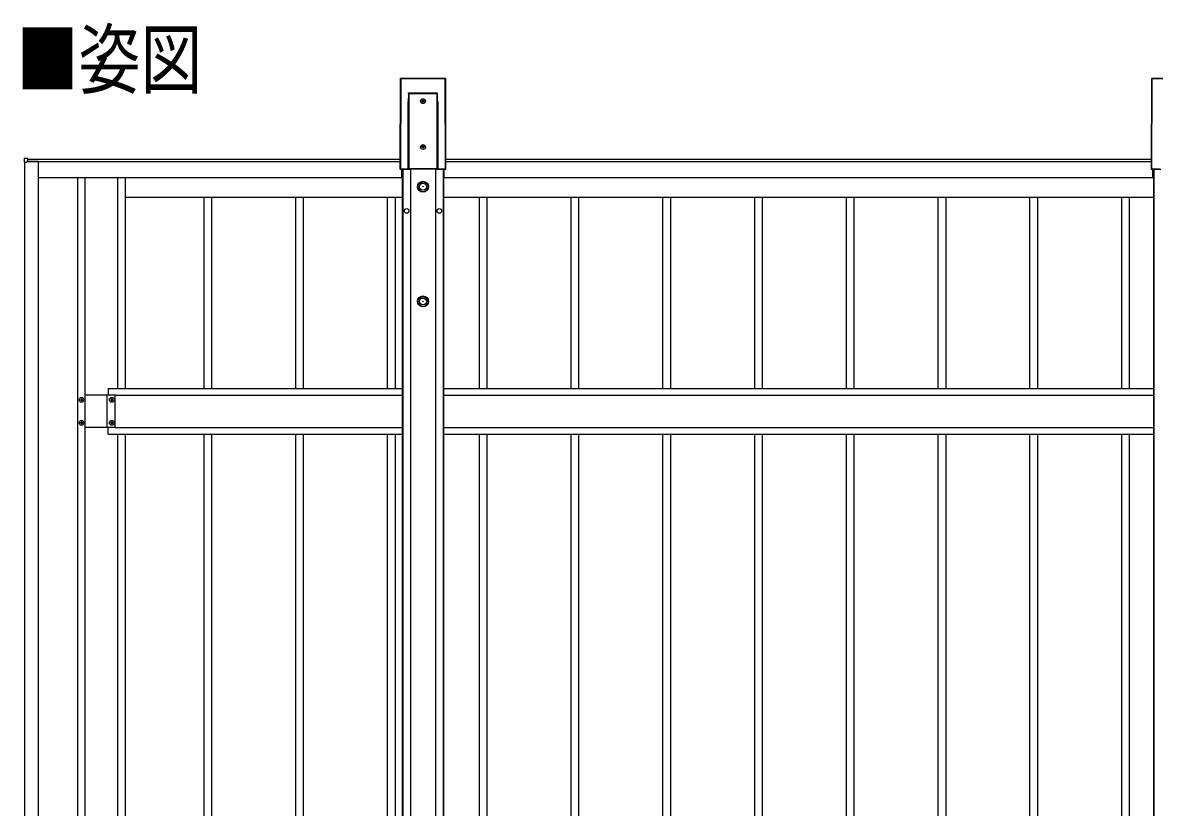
# Model space of a CAD drawing. Units: millimetres, scale not verified. Extents: x -10512 to 10512, y -7425 to 7425.
# Drawn here: x -2567 to -100, y 2269 to 3980 of the extents above; entities that cross this region are included whole.
import ezdxf
from ezdxf.enums import TextEntityAlignment as Align

# ---------------------------------------------------------------- set-up
doc = ezdxf.new("R2010")
doc.units = ezdxf.units.MM
doc.header["$LTSCALE"] = 30
doc.layers.add('0-2_USER1', color=3, linetype='Continuous')
doc.layers.add('0-5_YKK_A1', color=4, linetype='Continuous')
doc.styles.add('ＭＳ ゴシック', font='')
doc.styles.get('ＭＳ ゴシック').set_extended_font_data('MS Gothic')

msp = doc.modelspace()

# ---------------------------------------------------------------- linework, layer by layer
at = {"layer": '0-5_YKK_A1'}
for p, q in [((-1743.71, 3857.68), (-1744.34, 3660.53)), ((-1743.85, 3661.01), (-1743.23, 3857.2)), ((-1743.7, 3857.67), (-1743.71, 3857.68)), ((-1743.23, 3857.2), (-1743.7, 3857.67)), ((-1742.73, 3857.17), (-1743.36, 3660.99)), ((-1645.7, 3858.17), (-1743.21, 3858.17)), ((-1743.21, 3858.17), (-1742.73, 3857.69)), ((-1645.7, 3858.17), (-1743.21, 3858.17)), ((-1743.21, 3858.17), (-1743.21, 3858.17)), ((-1742.73, 3857.69), (-1646.17, 3857.69)), ((-1742.73, 3857.69), (-1742.73, 3857.17)), ((-1646.17, 3857.17), (-1742.73, 3857.17)), ((-1646.17, 3857.69), (-1645.7, 3858.17)), ((-1646.17, 3857.69), (-1646.17, 3857.17)), ((-1645.55, 3660.99), (-1646.17, 3857.17)), ((-1645.7, 3858.17), (-1645.7, 3858.17)), ((-1645.2, 3857.67), (-1645.68, 3857.2)), ((-1645.68, 3857.2), (-1645.05, 3661.01)), ((-1644.56, 3660.53), (-1645.2, 3857.68)), ((-1645.2, 3857.68), (-1645.2, 3857.67)), ((-1644.56, 3660.53), (-1645.2, 3857.67)), ((-106.71, 3857.68), (-107.34, 3660.53)), ((-106.85, 3661.01), (-106.23, 3857.2)), ((-106.7, 3857.67), (-106.71, 3857.68)), ((-106.23, 3857.2), (-106.7, 3857.67)), ((-105.73, 3857.17), (-106.36, 3660.99)), ((-8.7, 3858.17), (-106.21, 3858.17)), ((-106.21, 3858.17), (-105.73, 3857.69)), ((-8.7, 3858.17), (-106.21, 3858.17)), ((-106.21, 3858.17), (-106.21, 3858.17)), ((-105.73, 3857.69), (-9.17, 3857.69)), ((-105.73, 3857.69), (-105.73, 3857.17)), ((-9.17, 3857.17), (-105.73, 3857.17)), ((-1725.51, 3827.09), (-1663.39, 3827.09)), ((-1663.39, 3824.47), (-1725.51, 3824.47)), ((-1725.51, 3824.47), (-1725.51, 3661.54)), ((-1663.39, 3661.54), (-1663.39, 3824.47)), ((-1726.98, 3661.1), (-1726.51, 3807.88)), ((-1726.01, 3807.86), (-1726.48, 3661.07)), ((-1726.01, 3661.54), (-1726.01, 3807.86)), ((-1693.97, 3809.94), (-1693.97, 3810.9)), ((-1662.89, 3807.86), (-1662.89, 3661.54)), ((-1662.42, 3661.07), (-1662.89, 3807.86)), ((-1662.39, 3807.88), (-1661.92, 3661.1)), ((-1693.97, 3709.94), (-1693.97, 3710.9)), ((-2555.95, 3683.86), (-2563.48, 3683.4)), ((-2563.48, 3675.66), (-2557.77, 3675.66)), ((-2562.45, 566.63), (-2562.45, 3675.66)), ((-2557.77, 3675.66), (-2557.45, 3675.66)), ((-2557.45, 3675.66), (-2557.45, 3676.86)), ((-2532.45, 3676.85), (-2557.45, 3676.85)), ((-2556.95, 3676.85), (-2556.95, 3677.16)), ((-2555.95, 3683.37), (-2555.95, 3683.86)), ((-2555.95, 3677.46), (-2555.95, 3683.37)), ((-2555.95, 3682.35), (-1744.27, 3682.35)), ((-2555.95, 3677.35), (-1744.28, 3677.35)), ((-2553.95, 3677.33), (-1744.28, 3677.33)), ((-2553.95, 3677.33), (-2553.95, 3676.85)), ((-2532.45, 599.94), (-2532.45, 3676.85)), ((-1644.63, 3682.35), (-107.27, 3682.35)), ((-1644.62, 3677.35), (-107.28, 3677.35)), ((-1644.62, 3677.33), (-107.28, 3677.33)), ((-1744.34, 3660.53), (-1744.34, 3660.53)), ((-1743.36, 3660.52), (-1743.84, 3660.03)), ((-1743.84, 3660.03), (-1723.08, 3660.03)), ((-1743.84, 3660.03), (-1723.08, 3660.03)), ((-1743.84, 3660.03), (-1743.84, 3660.03)), ((-1743.36, 3660.99), (-1726.97, 3660.99)), ((-1743.36, 3660.99), (-1743.36, 3660.52)), ((-1726.04, 3660.52), (-1743.36, 3660.52)), ((-1740.45, 3642.36), (-1740.45, 3660.03)), ((-1740.45, 3642.35), (-1740.45, 3660.03)), ((-1740.45, 3657.36), (-1739.45, 3657.36)), ((-1739.45, 3660.03), (-1739.45, 966.92)), ((-1738.25, 3660.03), (-1738.25, 966.92)), ((-1726.48, 3661.07), (-1726.01, 3661.54)), ((-1725.51, 3661.04), (-1726.04, 3660.52)), ((-1725.51, 3661.54), (-1663.39, 3661.54)), ((-1725.51, 3661.54), (-1725.51, 3661.04)), ((-1663.39, 3661.04), (-1725.51, 3661.04)), ((-1723.08, 3660.03), (-1722.83, 3660.92)), ((-1722.83, 3660.92), (-1665.95, 3660.92)), ((-1721.95, 3660.92), (-1721.95, 1085.09)), ((-1666.95, 3660.92), (-1666.95, 1085.09)), ((-1665.95, 3660.92), (-1665.7, 3660.03)), ((-1665.7, 3660.03), (-1645.06, 3660.03)), ((-1665.7, 3660.03), (-1645.06, 3660.03)), ((-1663.39, 3661.54), (-1663.39, 3661.04)), ((-1662.86, 3660.52), (-1663.39, 3661.04)), ((-1662.89, 3661.54), (-1662.42, 3661.07)), ((-1645.55, 3660.52), (-1662.86, 3660.52)), ((-1661.93, 3660.99), (-1645.55, 3660.99)), ((-1650.65, 3660.03), (-1650.65, 966.92)), ((-1649.45, 3660.03), (-1649.45, 966.92)), ((-1649.45, 3657.36), (-1648.45, 3657.36)), ((-1648.45, 3642.36), (-1648.45, 3660.03)), ((-1648.45, 3642.35), (-1648.45, 3660.03)), ((-1645.55, 3660.52), (-1645.55, 3660.99)), ((-1645.06, 3660.03), (-1645.55, 3660.52)), ((-1645.06, 3660.03), (-1645.06, 3660.03)), ((-1645.05, 3661.01), (-1644.56, 3660.53)), ((-1644.56, 3660.53), (-1644.56, 3660.53)), ((-107.34, 3660.53), (-107.34, 3660.53)), ((-106.36, 3660.52), (-106.84, 3660.03)), ((-106.84, 3660.03), (-86.08, 3660.03)), ((-106.84, 3660.03), (-86.08, 3660.03)), ((-106.84, 3660.03), (-106.84, 3660.03)), ((-106.36, 3660.99), (-89.97, 3660.99)), ((-106.36, 3660.99), (-106.36, 3660.52)), ((-89.04, 3660.52), (-106.36, 3660.52)), ((-103.45, 3642.36), (-103.45, 3660.03)), ((-103.45, 3642.35), (-103.45, 3660.03)), ((-103.45, 3657.36), (-102.45, 3657.36)), ((-102.45, 3660.03), (-102.45, 966.92)), ((-101.25, 3660.03), (-101.25, 966.92)), ((-2532.45, 3642.35), (-1740.45, 3642.35)), ((-2447.45, 3642.35), (-2447.45, 599.94)), ((-2431.45, 3642.35), (-2431.45, 599.94)), ((-2360.45, 3642.35), (-2360.45, 3182.36)), ((-2343.45, 3642.35), (-2343.45, 3182.36)), ((-1648.45, 3642.35), (-102.45, 3642.35)), ((-2343.45, 3599.36), (-2156.35, 3599.36)), ((-2171.45, 3182.36), (-2171.45, 3599.36)), ((-2171.45, 3599.36), (-1956.35, 3599.36)), ((-2154.45, 3182.36), (-2154.45, 3599.36)), ((-1971.45, 3182.36), (-1971.45, 3599.36)), ((-1971.45, 3599.36), (-1756.35, 3599.36)), ((-1954.45, 3182.36), (-1954.45, 3599.36)), ((-1771.45, 3182.36), (-1771.45, 3599.36)), ((-1771.45, 3599.36), (-1739.45, 3599.36)), ((-1754.45, 3182.36), (-1754.45, 3599.36)), ((-1649.45, 3599.36), (-1556.35, 3599.36)), ((-1571.45, 3182.36), (-1571.45, 3599.36)), ((-1571.45, 3599.36), (-1356.35, 3599.36)), ((-1554.45, 3182.36), (-1554.45, 3599.36)), ((-1371.45, 3182.36), (-1371.45, 3599.36)), ((-1371.45, 3599.36), (-1156.35, 3599.36)), ((-1354.45, 3182.36), (-1354.45, 3599.36)), ((-1171.45, 3182.36), (-1171.45, 3599.36)), ((-1171.45, 3599.36), (-956.35, 3599.36)), ((-1154.45, 3182.36), (-1154.45, 3599.36)), ((-971.45, 3182.36), (-971.45, 3599.36)), ((-971.45, 3599.36), (-756.35, 3599.36)), ((-954.45, 3182.36), (-954.45, 3599.36)), ((-771.45, 3182.36), (-771.45, 3599.36)), ((-771.45, 3599.36), (-556.35, 3599.36)), ((-754.45, 3182.36), (-754.45, 3599.36)), ((-571.45, 3182.36), (-571.45, 3599.36)), ((-571.45, 3599.36), (-356.35, 3599.36)), ((-554.45, 3182.36), (-554.45, 3599.36)), ((-371.45, 3182.36), (-371.45, 3599.36)), ((-371.45, 3599.36), (-156.35, 3599.36)), ((-354.45, 3182.36), (-354.45, 3599.36)), ((-171.45, 3182.36), (-171.45, 3599.36)), ((-171.45, 3599.36), (-102.45, 3599.36)), ((-154.45, 3182.36), (-154.45, 3599.36)), ((-2380.45, 3182.36), (-2380.45, 3167.86)), ((-2380.45, 3182.36), (-1739.45, 3182.36)), ((-1649.45, 3182.36), (-102.45, 3182.36)), ((-2438.93, 3158.8), (-2438.93, 3159.76)), ((-2365.45, 3167.86), (-2431.45, 3167.86)), ((-2365.45, 3167.86), (-2431.45, 3167.86)), ((-2382.95, 3096.86), (-2382.95, 3167.86)), ((-2382.95, 3096.86), (-2382.95, 3167.86)), ((-2372.93, 3158.8), (-2372.93, 3159.76)), ((-2365.45, 3096.86), (-2365.45, 3167.86)), ((-2365.45, 3096.86), (-2365.45, 3167.86)), ((-2365.45, 3167.36), (-1739.45, 3167.36)), ((-1649.45, 3167.36), (-102.45, 3167.36)), ((-2438.93, 3108.8), (-2438.93, 3109.76)), ((-2372.93, 3108.8), (-2372.93, 3109.76)), ((-2365.45, 3096.86), (-2431.45, 3096.86)), ((-2365.45, 3096.86), (-2431.45, 3096.86)), ((-2380.45, 3082.36), (-2380.45, 3096.86)), ((-2365.45, 3097.36), (-1739.45, 3097.36)), ((-1649.45, 3097.36), (-102.45, 3097.36)), ((-2380.45, 3082.36), (-1739.45, 3082.36)), ((-2360.45, 3082.36), (-2360.45, 1159.94)), ((-2343.45, 3082.36), (-2343.45, 1159.94)), ((-2171.45, 1159.94), (-2171.45, 3082.36)), ((-2154.45, 1159.94), (-2154.45, 3082.36)), ((-1971.45, 1159.94), (-1971.45, 3082.36)), ((-1954.45, 1159.94), (-1954.45, 3082.36)), ((-1771.45, 1159.94), (-1771.45, 3082.36)), ((-1754.45, 1159.94), (-1754.45, 3082.36)), ((-1649.45, 3082.36), (-102.45, 3082.36)), ((-1571.45, 1159.94), (-1571.45, 3082.36)), ((-1554.45, 1159.94), (-1554.45, 3082.36)), ((-1371.45, 1159.94), (-1371.45, 3082.36)), ((-1354.45, 1159.94), (-1354.45, 3082.36)), ((-1171.45, 1159.94), (-1171.45, 3082.36)), ((-1154.45, 1159.94), (-1154.45, 3082.36)), ((-971.45, 1159.94), (-971.45, 3082.36)), ((-954.45, 1159.94), (-954.45, 3082.36)), ((-771.45, 1159.94), (-771.45, 3082.36)), ((-754.45, 1159.94), (-754.45, 3082.36)), ((-571.45, 1159.94), (-571.45, 3082.36)), ((-554.45, 1159.94), (-554.45, 3082.36)), ((-371.45, 1159.94), (-371.45, 3082.36)), ((-354.45, 1159.94), (-354.45, 3082.36)), ((-171.45, 1159.94), (-171.45, 3082.36)), ((-154.45, 1159.94), (-154.45, 3082.36))]:
    msp.add_line(p, q, dxfattribs=at)
for points in [[(-1743.7, 3857.67), (-1744.34, 3660.53), (-1743.85, 3661.01)], [(-106.7, 3857.67), (-107.34, 3660.53), (-106.85, 3661.01)], [(-1725.87, 3824.5), (-1725.6, 3826.48), (-1725.51, 3827.05), (-1725.51, 3827.09)], [(-1725.51, 3824.47), (-1725.53, 3824.47), (-1725.56, 3824.47), (-1725.58, 3824.47), (-1725.6, 3824.47), (-1725.63, 3824.47), (-1725.65, 3824.47), (-1725.67, 3824.47), (-1725.69, 3824.47)], [(-1663.21, 3824.47), (-1663.35, 3826.47), (-1663.39, 3827.05), (-1663.39, 3827.09)], [(-1663.39, 3824.47), (-1663.37, 3824.47), (-1663.34, 3824.47), (-1663.32, 3824.47), (-1663.3, 3824.47), (-1663.28, 3824.47), (-1663.25, 3824.47), (-1663.23, 3824.47), (-1663.21, 3824.47)], [(-1695.89, 3808.98), (-1696.85, 3808.98), (-1696.85, 3808.02), (-1695.89, 3808.02)], [(-1693.97, 3810.9), (-1694.93, 3810.9), (-1694.93, 3809.94)], [(-1694.93, 3807.06), (-1694.93, 3806.1), (-1693.97, 3806.1), (-1693.97, 3807.06)], [(-1693.01, 3808.02), (-1692.05, 3808.02), (-1692.05, 3808.98), (-1693.01, 3808.98)], [(-1695.89, 3708.98), (-1696.85, 3708.98), (-1696.85, 3708.02), (-1695.89, 3708.02)], [(-1693.97, 3710.9), (-1694.93, 3710.9), (-1694.93, 3709.94)], [(-1694.93, 3707.06), (-1694.93, 3706.1), (-1693.97, 3706.1), (-1693.97, 3707.06)], [(-1693.01, 3708.02), (-1692.05, 3708.02), (-1692.05, 3708.98), (-1693.01, 3708.98)], [(-2563.95, 3682.91), (-2563.95, 3675.66), (-2563.48, 3675.66)], [(-2557.15, 3677.16), (-2555.95, 3677.16), (-2555.95, 3677.46)], [(-1725.51, 3661.54), (-1725.6, 3661.54), (-1725.69, 3661.54), (-1725.78, 3661.54), (-1725.85, 3661.54), (-1725.92, 3661.54), (-1725.96, 3661.54), (-1726, 3661.54), (-1726.01, 3661.54)], [(-1663.39, 3661.54), (-1663.3, 3661.54), (-1663.21, 3661.54), (-1663.12, 3661.54), (-1663.05, 3661.54), (-1662.99, 3661.54), (-1662.94, 3661.54), (-1662.91, 3661.54), (-1662.89, 3661.54)], [(-2439.89, 3156.88), (-2440.85, 3156.88), (-2440.85, 3157.84), (-2439.89, 3157.84)], [(-2438.93, 3159.76), (-2437.97, 3159.76), (-2437.97, 3158.8)], [(-2437.01, 3157.84), (-2436.05, 3157.84), (-2436.05, 3156.88), (-2437.01, 3156.88)], [(-2373.89, 3156.88), (-2374.85, 3156.88), (-2374.85, 3157.84), (-2373.89, 3157.84)], [(-2372.93, 3159.76), (-2371.97, 3159.76), (-2371.97, 3158.8)], [(-2371.01, 3157.84), (-2370.05, 3157.84), (-2370.05, 3156.88), (-2371.01, 3156.88)], [(-2437.97, 3155.92), (-2437.97, 3154.96), (-2438.93, 3154.96), (-2438.93, 3155.92)], [(-2371.97, 3155.92), (-2371.97, 3154.96), (-2372.93, 3154.96), (-2372.93, 3155.92)], [(-2438.93, 3109.76), (-2437.97, 3109.76), (-2437.97, 3108.8)], [(-2372.93, 3109.76), (-2371.97, 3109.76), (-2371.97, 3108.8)], [(-2439.89, 3106.88), (-2440.85, 3106.88), (-2440.85, 3107.84), (-2439.89, 3107.84)], [(-2437.97, 3105.92), (-2437.97, 3104.96), (-2438.93, 3104.96), (-2438.93, 3105.92)], [(-2437.01, 3107.84), (-2436.05, 3107.84), (-2436.05, 3106.88), (-2437.01, 3106.88)], [(-2373.89, 3106.88), (-2374.85, 3106.88), (-2374.85, 3107.84), (-2373.89, 3107.84)], [(-2371.97, 3105.92), (-2371.97, 3104.96), (-2372.93, 3104.96), (-2372.93, 3105.92)], [(-2371.01, 3107.84), (-2370.05, 3107.84), (-2370.05, 3106.88), (-2371.01, 3106.88)]]:
    msp.add_lwpolyline(points, dxfattribs=at)
for centre, radius in [((-1694.45, 3808.5), 5.3), ((-1694.45, 3708.5), 5.3), ((-1694.39, 3622), 12), ((-1694.39, 3622), 10.88), ((-1694.39, 3622), 7.48), ((-1694.39, 3622), 0.5), ((-1729.95, 3569.36), 5), ((-1658.95, 3569.36), 5), ((-1694.39, 3372), 12), ((-1694.39, 3372), 10.88), ((-1694.39, 3372), 7.48), ((-1694.39, 3372), 0.5), ((-2438.45, 3157.36), 5.3), ((-2372.45, 3157.36), 5.3), ((-2438.45, 3107.36), 5.3), ((-2372.45, 3107.36), 5.3)]:
    msp.add_circle(centre, radius, dxfattribs=at)
for centre, radius, start, end in [((-1743.21, 3857.67), 0.5, 90, 179.81634), ((-1743.2, 3857.67), 0.501, 90.24971, 179.75029), ((-1742.72, 3857.19), 0.501, 90.24971, 179.75029), ((-1742.83, 3859.93), 2.76, 261.80183, 272.1952), ((-1646.18, 3857.19), 0.501, 0.24971, 89.75029), ((-1646.07, 3859.93), 2.76, 267.8048, 278.19817), ((-1645.7, 3857.67), 0.5, 0.18366, 90), ((-1645.7, 3857.67), 0.501, 0.24971, 89.75029), ((-106.21, 3857.67), 0.5, 90, 179.81634), ((-106.2, 3857.67), 0.501, 90.24971, 179.75029), ((-105.72, 3857.19), 0.501, 90.24971, 179.75029), ((-105.83, 3859.93), 2.76, 261.80183, 272.1952), ((-1727.08, 3815.49), 9.09, 81.20266, 82.35702), ((-1284.13, 3794.51), 442.57, 175.77814, 176.1178), ((-1962.13, 3783.51), 301.89, 7.80423, 8.30085), ((-1661.82, 3815.49), 9.09, 97.64298, 98.79734), ((-1726.4, 3805.12), 2.76, 81.80183, 92.1952), ((-1695.89, 3809.94), 0.96, 270, 0), ((-1695.89, 3807.06), 0.96, 0, 90), ((-1693.01, 3809.94), 0.96, 180, 270), ((-1693.01, 3807.06), 0.96, 90, 180), ((-1662.5, 3805.12), 2.76, 87.8048, 98.19817), ((-1695.89, 3709.94), 0.96, 270, 0), ((-1695.89, 3707.06), 0.96, 0, 90), ((-1693.01, 3709.94), 0.96, 180, 270), ((-1693.01, 3707.06), 0.96, 90, 180), ((-2563.45, 3682.91), 0.5, 93.5, 180), ((-2557.15, 3676.86), 0.3, 90, 180), ((-1743.84, 3660.53), 0.5, 179.81634, 270), ((-1743.83, 3660.54), 0.501, 180.24971, 269.75029), ((-1743.46, 3663.75), 2.76, 261.80183, 272.1952), ((-1743.35, 3661.02), 0.501, 180.24971, 269.75029), ((-1726.87, 3658.34), 2.76, 81.80183, 92.1952), ((-1726.57, 3658.23), 2.79, 88.18282, 98.39155), ((-1725.51, 3661.55), 0.501, 180.24971, 269.75029), ((-1663.39, 3661.55), 0.501, 270.24971, 359.75029), ((-1662.03, 3658.34), 2.76, 87.8048, 98.19817), ((-1662.33, 3658.23), 2.79, 81.60845, 91.81718), ((-1645.44, 3663.75), 2.76, 267.8048, 278.19817), ((-1645.55, 3661.02), 0.501, 270.24971, 359.75029), ((-1645.07, 3660.54), 0.501, 270.24971, 359.75029), ((-1645.06, 3660.53), 0.5, 270, 0.18366), ((-106.84, 3660.53), 0.5, 179.81634, 270), ((-106.83, 3660.54), 0.501, 180.24971, 269.75029), ((-106.46, 3663.75), 2.76, 261.80183, 272.1952), ((-106.35, 3661.02), 0.501, 180.24971, 269.75029), ((-2439.89, 3158.8), 0.96, 270, 0), ((-2437.01, 3158.8), 0.96, 180, 270), ((-2373.89, 3158.8), 0.96, 270, 0), ((-2371.01, 3158.8), 0.96, 180, 270), ((-2439.89, 3155.92), 0.96, 0, 90), ((-2437.01, 3155.92), 0.96, 90, 180), ((-2373.89, 3155.92), 0.96, 0, 90), ((-2371.01, 3155.92), 0.96, 90, 180), ((-2439.89, 3108.8), 0.96, 270, 0), ((-2437.01, 3108.8), 0.96, 180, 270), ((-2373.89, 3108.8), 0.96, 270, 0), ((-2371.01, 3108.8), 0.96, 180, 270), ((-2439.89, 3105.92), 0.96, 0, 90), ((-2437.01, 3105.92), 0.96, 90, 180), ((-2373.89, 3105.92), 0.96, 0, 90), ((-2371.01, 3105.92), 0.96, 90, 180)]:
    msp.add_arc(centre, radius, start, end, dxfattribs=at)
for centre, major_axis, ratio, start_param, end_param in [((-1725.51, 3806.72), (0, -19.08), 0.052413, 3.5123474, 4.6513024), ((-1725.51, 3806.69), (0, -19.08), 0.026207, 3.5123474, 4.6513024), ((-1722.42, 3824.47), (0, -50), 0.061774, 4.6600291, 4.7123946), ((-1666.48, 3824.47), (0, -50), 0.061774, 1.5707907, 1.6231562), ((-1663.39, 3806.69), (0, -19.08), 0.026207, 1.6318829, 2.7708379), ((-1663.39, 3806.72), (0, -19.08), 0.052413, 1.6318829, 2.7708379), ((-1725.98, 3661.1), (-0.543, -0.848), 0.992387, 5.2824884, 5.3922079), ((-1726.04, 3661.01), (0.941, -0.042), 0.529688, 3.2789358, 4.7362857), ((-1725.98, 3661.08), (-0.293, -0.417), 0.981557, 5.3232786, 5.4329981), ((-1726.04, 3661.01), (0.185, -0.478), 0.839234, 4.3937254, 5.8510754), ((-1662.86, 3661.01), (-0.185, -0.478), 0.839234, 0.4321099, 1.8894599), ((-1662.86, 3661.01), (0.941, 0.042), 0.529688, 4.6884922, 6.1458421), ((-1662.92, 3661.08), (0.293, -0.417), 0.981557, 0.8501872, 0.9599067), ((-1662.92, 3661.1), (0.543, -0.848), 0.992387, 0.8909775, 1.0006969)]:
    msp.add_ellipse(centre, major_axis=major_axis, ratio=ratio, start_param=start_param, end_param=end_param, dxfattribs=at)

# ---------------------------------------------------------------- texts
at = {"layer": '0-2_USER1', "style": 'ＭＳ ゴシック', "width": 0.8}
msp.add_text('■姿図', height=123.8, dxfattribs=at).set_placement((-2580.46, 3800.78), align=Align.BOTTOM_LEFT)

doc.saveas('drawing.dxf')
